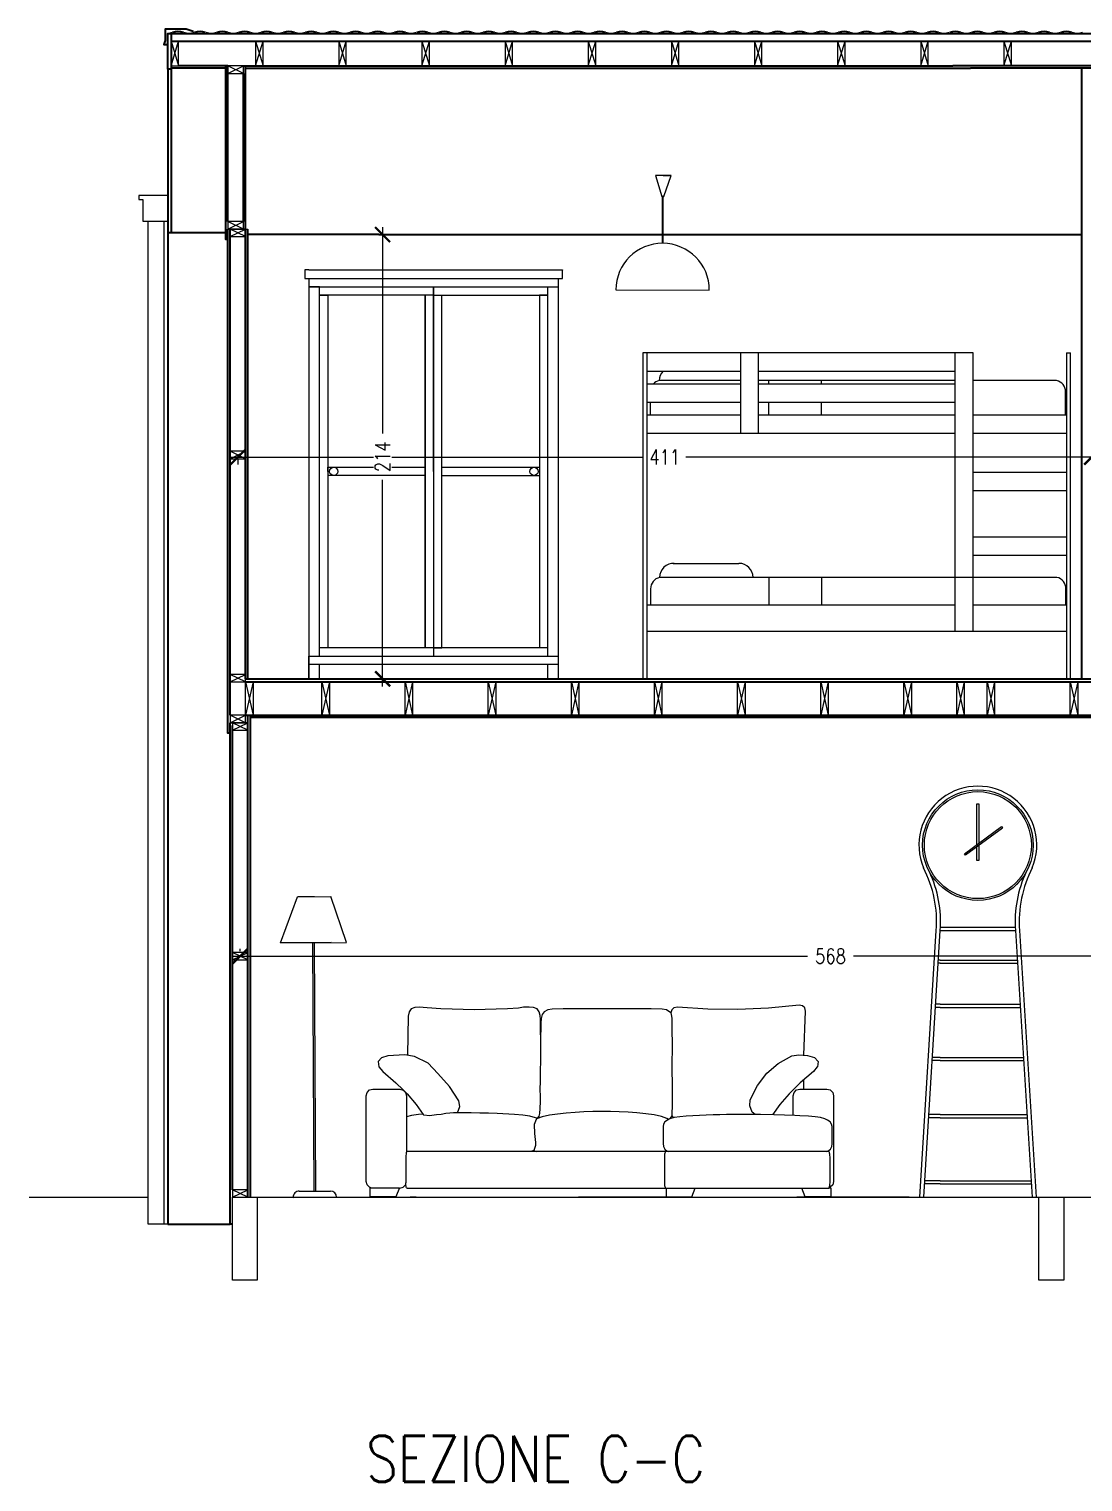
# Model space of a CAD drawing. Header units: millimetres. Extents: x 2260 to 4465, y 2640 to 4441.
# Drawn here: x 3394 to 3901, y 2640 to 3340 of the extents above; entities that cross this region are included whole.
import ezdxf

# ---------------------------------------------------------------- set-up
doc = ezdxf.new("R2010")
doc.units = ezdxf.units.MM
for name, color, linetype, lineweight in [('A-ANNO-DIMS', 3, 'Continuous', 18), ('A-DETL-MBND', 3, 'Continuous', 18), ('A-ELEV-IDEN', 3, 'Continuous', 18), ('A-ELEV-MBE2', 4, 'Continuous', 25), ('A-FURN', 8, 'Continuous', 18), ('A-SECT-MCUT', 7, 'Continuous', 35), ('A-WALL-STUD', 3, 'Continuous', 18)]:
    doc.layers.add(name, color=color, linetype=linetype, lineweight=lineweight)
doc.styles.add('ARIAL', font='Arial.ttf')
doc.styles.add('E-ROMANS', font='romans.shx', dxfattribs={"width": 0.8})
doc.dimstyles.new('Copy of TICK_36', dxfattribs={"dimtxt": 3.6, "dimasz": 3.6, "dimexe": 1.8, "dimexo": 1.2, "dimgap": 1.8, "dimtad": 0, "dimdec": 0, "dimzin": 0, "dimdsep": 46, "dimtxsty": 'ARIAL', "dimblk": 'ARCHTICK', "dimblk1": 'ARCHTICK', "dimblk2": 'ARCHTICK', "dimcen": 1.8, "dimdle": 1.8, "dimclrd": 256, "dimclre": 256, "dimclrt": 256, "dimadec": 0, "dimazin": 0, "dimtfac": 1, "dimtdec": 0, "dimtmove": 1, "dimatfit": 3, "dimldrblk": 'OPEN90', "dimfxl": 1, "dimtfill": 1, "dimtolj": 1, "dimtzin": 0, "dimlwd": -1, "dimlwe": -1, "dimarcsym": 0})

# ---------------------------------------------------------------- blocks, each defined once
blk = doc.blocks.new('_ArchTick')
at = {"color": 0, "linetype": 'ByBlock', "const_width": 0.15}
blk.add_lwpolyline([(-0.5, -0.5), (0.5, 0.5)], dxfattribs=at)
blk = doc.blocks.new('*D171')
at = {"layer": 'A-ANNO-DIMS', "transparency": 16777216}
for p, q in [((3491.77, 2893.26), (3768.6, 2893.26)), ((3495.37, 2895.66), (3495.37, 2896.86)), ((4067.45, 2893.26), (3790.61, 2893.26)), ((4063.85, 2895.66), (4063.85, 2896.86))]:
    blk.add_line(p, q, dxfattribs=at)
at = {"layer": 'A-ANNO-DIMS', "transparency": 16777216, "xscale": 7.2, "yscale": 7.2, "zscale": 7.2, "rotation": 180}
blk.add_blockref('_ArchTick', (3495.37, 2893.26), dxfattribs=at)
at = {"layer": 'A-ANNO-DIMS', "transparency": 16777216, "xscale": 7.2, "yscale": 7.2, "zscale": 7.2}
blk.add_blockref('_ArchTick', (4063.85, 2893.26), dxfattribs=at)
at = {"layer": 'A-ANNO-DIMS', "transparency": 16777216, "insert": (3779.61, 2893.26), "char_height": 7.2, "attachment_point": 5, "style": 'E-ROMANS', "bg_fill": 3, "box_fill_scale": 1.1, "bg_fill_color": 256, "bg_fill_true_color": 13158600, "bg_fill_transparency": 0}
blk.add_mtext('\\A1;568', dxfattribs=at)
blk = doc.blocks.new('_Open90')
at = {"color": 0, "linetype": 'ByBlock', "lineweight": -2}
for p, q in [((0, 0), (-1, 0)), ((-0.5, 0.5), (0, 0)), ((0, 0), (-0.5, -0.5))]:
    blk.add_line(p, q, dxfattribs=at)
blk = doc.blocks.new('*D173')
at = {"layer": 'A-ANNO-DIMS', "transparency": 16777216}
for p, q in [((3905.36, 3136.09), (3905.36, 3137.29)), ((3490.67, 3133.69), (3689.63, 3133.69)), ((3494.27, 3132.29), (3494.27, 3130.09)), ((3908.96, 3133.69), (3710, 3133.69))]:
    blk.add_line(p, q, dxfattribs=at)
at = {"layer": 'A-ANNO-DIMS', "transparency": 16777216, "xscale": 7.2, "yscale": 7.2, "zscale": 7.2, "rotation": 180}
blk.add_blockref('_ArchTick', (3494.27, 3133.69), dxfattribs=at)
at = {"layer": 'A-ANNO-DIMS', "transparency": 16777216, "xscale": 7.2, "yscale": 7.2, "zscale": 7.2}
blk.add_blockref('_ArchTick', (3905.36, 3133.69), dxfattribs=at)
at = {"layer": 'A-ANNO-DIMS', "transparency": 16777216, "insert": (3699.81, 3133.69), "char_height": 7.2, "attachment_point": 5, "style": 'E-ROMANS', "bg_fill": 3, "box_fill_scale": 1.1, "bg_fill_color": 256, "bg_fill_true_color": 13158600, "bg_fill_transparency": 0}
blk.add_mtext('\\A1;411', dxfattribs=at)
blk = doc.blocks.new('*D175')
at = {"layer": 'A-ANNO-DIMS', "transparency": 16777216}
for p, q in [((3563.96, 3244.45), (3563.96, 3145)), ((3564.55, 3240.85), (3567.56, 3240.85)), ((3563.96, 3023.26), (3563.96, 3122.71)), ((3566.36, 3026.86), (3567.56, 3026.86))]:
    blk.add_line(p, q, dxfattribs=at)
at = {"layer": 'A-ANNO-DIMS', "transparency": 16777216, "xscale": 7.2, "yscale": 7.2, "zscale": 7.2}
for p, rotation in [((3563.96, 3240.85), 90), ((3563.96, 3026.86), 270)]:
    blk.add_blockref('_ArchTick', p, dxfattribs=dict(at, rotation=rotation))
at = {"layer": 'A-ANNO-DIMS', "transparency": 16777216, "insert": (3563.96, 3133.85), "char_height": 7.2, "attachment_point": 5, "rotation": 90, "style": 'E-ROMANS', "bg_fill": 3, "box_fill_scale": 1.1, "bg_fill_color": 256, "bg_fill_true_color": 13158600, "bg_fill_transparency": 0}
blk.add_mtext('\\A1;214', dxfattribs=at)

msp = doc.modelspace()

# ---------------------------------------------------------------- linework, layer by layer
for p, q in [((3528.51, 3026.86), (3533.51, 3026.86)), ((3648.51, 3026.86), (3643.51, 3026.86)), ((3689.22, 3026.86), (3691.22, 3026.86)), ((3893.22, 3026.86), (3895.22, 3026.86)), ((3520.83, 2777.06), (3541.83, 2777.17)), ((3822.56, 2777.17), (3824.48, 2777.17)), ((3876.64, 2777.17), (3878.56, 2777.17)), ((3878.56, 2777.17), (3878.56, 2777.17))]:
    msp.add_line(p, q)
at = {"color": 0}
for p, q in [((3393.74, 2777.17), (3451.08, 2777.17)), ((3500.12, 2777.17), (4349.55, 2777.17))]:
    msp.add_line(p, q, dxfattribs=at)
at = {"layer": 'A-DETL-MBND', "color": 0}
for points in [[(3490.51, 3243.53), (3489.51, 3243.53)], [(3498.02, 3243.53), (3499.02, 3243.53)]]:
    msp.add_lwpolyline(points, dxfattribs=at)
at = {"layer": 'A-ELEV-IDEN', "color": 3}
for points in [[(3491.61, 2777.17), (3503.62, 2777.17), (3503.62, 2737.13), (3491.61, 2737.13)], [(3879.96, 2777.17), (3891.97, 2777.17), (3891.97, 2737.13), (3879.96, 2737.13)]]:
    msp.add_lwpolyline(points, close=True, dxfattribs=at)
at = {"layer": 'A-ELEV-MBE2'}
msp.add_line((3460.59, 2764.16), (3451.08, 2764.16), dxfattribs=at)
for points in [[(3460.59, 3259.72), (3446.58, 3259.72), (3446.58, 3257.72), (3448.58, 3257.72), (3448.58, 3247.33), (3460.59, 3247.33)], [(3451.08, 2764.16), (3451.08, 3247.33)], [(3458.59, 3247.33), (3458.59, 2764.16)]]:
    msp.add_lwpolyline(points, dxfattribs=at)
at = {"layer": 'A-FURN'}
for p, q in [((3702.85, 3269.27), (3695.3, 3269.3)), ((3695.3, 3269.3), (3698.41, 3259.29)), ((3698.96, 3269.28), (3702.85, 3269.27)), ((3699.44, 3259.29), (3702.85, 3269.27)), ((3698.92, 3259.29), (3698.41, 3259.29)), ((3698.69, 3236.68), (3698.77, 3259.29)), ((3698.92, 3259.29), (3699.44, 3259.29)), ((3699.44, 3259.29), (3698.92, 3259.29)), ((3698.99, 3236.68), (3699.07, 3259.29)), ((3528.51, 3223.86), (3526.51, 3223.86)), ((3526.51, 3223.86), (3526.51, 3223.74)), ((3526.51, 3223.74), (3526.51, 3219.74)), ((3526.51, 3219.74), (3648.51, 3219.74)), ((3528.51, 3223.86), (3648.51, 3223.86)), ((3528.51, 3219.74), (3528.51, 3026.86)), ((3648.51, 3223.86), (3650.51, 3223.86)), ((3648.51, 3219.74), (3648.51, 3026.86)), ((3648.51, 3219.74), (3650.51, 3219.74)), ((3650.51, 3223.86), (3650.51, 3223.74)), ((3650.51, 3219.74), (3650.51, 3223.74)), ((3533.51, 3215.74), (3528.51, 3215.74)), ((3528.51, 3215.74), (3648.51, 3215.74)), ((3533.51, 3037.86), (3533.51, 3215.74)), ((3533.51, 3215.74), (3643.51, 3215.74)), ((3588.51, 3126.8), (3588.51, 3215.74)), ((3588.51, 3215.74), (3588.51, 3037.86)), ((3588.51, 3215.74), (3588.51, 3211.74)), ((3643.51, 3037.86), (3643.51, 3215.74)), ((3676.26, 3214.27), (3721.26, 3214.1)), ((3588.51, 3211.74), (3533.51, 3211.74)), ((3533.51, 3211.74), (3537.51, 3211.74)), ((3537.51, 3211.74), (3537.51, 3041.86)), ((3588.51, 3211.74), (3584.51, 3211.74)), ((3584.51, 3211.74), (3584.51, 3041.86)), ((3584.51, 3041.86), (3584.51, 3211.74)), ((3588.51, 3211.74), (3643.51, 3211.74)), ((3592.51, 3041.86), (3592.51, 3211.74)), ((3643.51, 3211.74), (3639.51, 3211.74)), ((3639.51, 3211.74), (3639.51, 3041.86)), ((3689.22, 3183.86), (3689.22, 3026.86)), ((3691.22, 3183.86), (3689.22, 3183.86)), ((3691.22, 3183.86), (3691.22, 3026.86)), ((3848.22, 3183.86), (3691.22, 3183.86)), ((3736.22, 3183.86), (3736.22, 3145.15)), ((3744.93, 3145.15), (3744.93, 3183.86)), ((3839.51, 3183.86), (3839.51, 3049.9)), ((3848.22, 3049.9), (3848.22, 3183.86)), ((3893.22, 3183.86), (3893.22, 3026.86)), ((3893.22, 3183.86), (3895.22, 3183.86)), ((3895.22, 3026.86), (3895.22, 3183.86)), ((3691.22, 3175.15), (3736.22, 3175.15)), ((3736.22, 3170.57), (3697.18, 3170.57)), ((3744.93, 3175.15), (3839.51, 3175.15)), ((3839.51, 3170.57), (3744.93, 3170.57)), ((3749.76, 3170.57), (3749.76, 3168.86)), ((3775.34, 3168.86), (3775.34, 3170.57)), ((3888.41, 3170.57), (3848.22, 3170.57)), ((3736.22, 3168.86), (3691.22, 3168.86)), ((3839.51, 3168.86), (3744.93, 3168.86)), ((3892.81, 3153.86), (3892.81, 3165.1)), ((3691.22, 3160.15), (3736.22, 3160.15)), ((3692.81, 3160.15), (3692.81, 3153.86)), ((3744.93, 3160.15), (3839.51, 3160.15)), ((3749.76, 3160.15), (3749.76, 3153.86)), ((3775.34, 3153.86), (3775.34, 3160.15)), ((3736.22, 3153.86), (3691.22, 3153.86)), ((3839.51, 3153.86), (3744.93, 3153.86)), ((3893.22, 3153.86), (3848.22, 3153.86)), ((3691.22, 3145.15), (3839.51, 3145.15)), ((3848.22, 3145.15), (3893.22, 3145.15)), ((3537.51, 3126.8), (3537.51, 3128.8)), ((3537.51, 3128.8), (3584.51, 3128.8)), ((3584.51, 3128.8), (3584.51, 3124.8)), ((3592.51, 3128.8), (3639.51, 3128.8)), ((3584.51, 3124.8), (3537.51, 3124.8)), ((3592.51, 3124.8), (3639.51, 3124.8)), ((3893.22, 3126.22), (3848.22, 3126.22)), ((3848.22, 3117.52), (3893.22, 3117.52)), ((3893.22, 3095.18), (3848.22, 3095.18)), ((3703.84, 3082.5), (3735.53, 3082.5)), ((3848.22, 3086.47), (3893.22, 3086.47)), ((3888.57, 3075.74), (3697.34, 3075.74)), ((3749.92, 3075.74), (3749.92, 3062.3)), ((3775.5, 3062.3), (3775.5, 3075.74)), ((3692.98, 3070.27), (3692.98, 3062.3)), ((3892.98, 3062.3), (3892.98, 3070.27)), ((3839.51, 3062.3), (3691.22, 3062.3)), ((3893.22, 3062.3), (3848.22, 3062.3)), ((3691.22, 3049.9), (3893.22, 3049.9)), ((3528.51, 3033.86), (3528.51, 3037.86)), ((3528.51, 3037.86), (3648.51, 3037.86)), ((3588.51, 3041.86), (3533.51, 3041.86)), ((3643.51, 3041.86), (3588.51, 3041.86)), ((3588.51, 3041.86), (3592.51, 3041.86)), ((3639.51, 3037.86), (3643.51, 3037.86)), ((3643.51, 3037.86), (3643.51, 3041.86)), ((3528.51, 3026.86), (3528.51, 3033.86)), ((3528.51, 3033.86), (3648.51, 3033.86)), ((3533.51, 3026.86), (3533.51, 3033.86)), ((3643.51, 3026.86), (3643.51, 3033.86)), ((3648.51, 3033.86), (3648.51, 3026.86)), ((3831.84, 2927.78), (3831.88, 2927.78)), ((3870.68, 2929.3), (3869.26, 2927.8)), ((3514.81, 2899.73), (3523.05, 2921.87)), ((3523.05, 2921.87), (3539.04, 2921.95)), ((3531.1, 2921.91), (3523.05, 2921.87)), ((3546.55, 2899.89), (3539.04, 2921.95)), ((3822.56, 2777.17), (3830.48, 2905.69)), ((3824.48, 2777.17), (3832.4, 2905.69)), ((3832.4, 2905.69), (3868.72, 2905.69)), ((3832.5, 2907.19), (3868.62, 2907.19)), ((3868.72, 2905.69), (3876.64, 2777.17)), ((3870.64, 2905.69), (3878.56, 2777.17)), ((3514.81, 2899.73), (3546.55, 2899.89)), ((3523.16, 2899.77), (3514.81, 2899.73)), ((3539.15, 2899.85), (3523.16, 2899.77)), ((3530.21, 2899.81), (3530.81, 2780.11)), ((3531.81, 2780.12), (3531.21, 2899.81)), ((3832.4, 2891.37), (3831.52, 2891.37)), ((3832.4, 2891.37), (3869.6, 2891.37)), ((3832.4, 2889.87), (3831.42, 2889.87)), ((3832.4, 2889.87), (3869.69, 2889.87)), ((3832.4, 2870.11), (3830.21, 2870.11)), ((3832.4, 2870.11), (3870.91, 2870.11)), ((3832.4, 2868.61), (3830.11, 2868.61)), ((3832.4, 2868.61), (3871, 2868.61)), ((3832.4, 2843.03), (3828.54, 2843.03)), ((3832.4, 2844.53), (3828.63, 2844.53)), ((3832.4, 2844.53), (3872.49, 2844.53)), ((3832.4, 2843.03), (3872.58, 2843.03)), ((3832.4, 2815.46), (3826.84, 2815.46)), ((3832.4, 2816.96), (3826.93, 2816.96)), ((3832.4, 2816.96), (3874.19, 2816.96)), ((3832.4, 2815.46), (3874.28, 2815.46)), ((3523.81, 2780.08), (3538.81, 2780.15)), ((3832.4, 2783.57), (3824.88, 2783.57)), ((3832.4, 2785.07), (3824.97, 2785.07)), ((3832.4, 2785.07), (3876.15, 2785.07)), ((3832.4, 2783.57), (3876.24, 2783.57))]:
    msp.add_line(p, q, dxfattribs=at)
at = {"layer": 'A-FURN', "color": 0}
for p, q in [((3712.28, 2777.17), (3658.24, 2777.17)), ((3817.46, 2777.17), (3763.42, 2777.17))]:
    msp.add_line(p, q, dxfattribs=at)
at = {"layer": 'A-FURN'}
for points in [[(3850.12, 2946.99), (3850.12, 2966.71), (3851, 2966.71), (3851, 2947.64)], [(3851, 2946.54), (3851, 2939.39), (3850.12, 2939.39), (3850.12, 2945.89)], [(3766.84, 2845.63), (3767.53, 2866.75), (3767.18, 2868.35), (3766.05, 2869.41), (3764.45, 2869.65), (3749.73, 2868.22), (3735.07, 2867.59), (3720.47, 2867.76), (3705.92, 2868.73), (3704.22, 2868.46), (3703.17, 2867.42), (3702.8, 2865.92)], [(3640.01, 2855.44), (3639.91, 2859.84), (3639.99, 2862.76), (3639.82, 2864.71), (3639.32, 2866.49), (3638.32, 2867.83), (3636.65, 2868.5), (3634.49, 2868.69), (3631.82, 2868.69), (3629.33, 2868.26), (3624.01, 2867.96), (3618.68, 2867.68), (3613.36, 2867.54), (3608.04, 2867.48), (3602.71, 2867.52), (3597.39, 2867.7), (3592.06, 2867.95), (3585.41, 2868.38), (3581.58, 2868.69), (3579.42, 2868.5), (3577.75, 2867.83), (3576.75, 2866.47), (3576.25, 2864.31), (3575.97, 2845.63)], [(3701.43, 2814.76), (3702.39, 2815.12), (3703.39, 2816.41), (3703.43, 2818.28), (3703.55, 2820.35), (3703.57, 2822.61), (3703.54, 2829.41), (3703.45, 2840.74), (3703.5, 2849.8), (3703.42, 2858.87), (3703.32, 2863.21), (3703.05, 2865.3), (3702.8, 2865.92), (3700.69, 2867.36), (3698.5, 2867.77), (3693.3, 2867.88), (3679.92, 2867.84), (3666.6, 2867.84), (3650.87, 2867.84), (3645.6, 2867.77), (3643.46, 2867.36), (3641.81, 2866.51), (3640.82, 2865.1), (3640.32, 2863.26), (3640.14, 2861.12), (3640.12, 2858.84), (3640.02, 2854.31), (3640.03, 2851.97), (3640.02, 2849.8), (3639.98, 2842.76), (3639.83, 2838.13), (3639.78, 2833.5), (3639.69, 2828.54), (3639.75, 2826.31), (3639.75, 2823.22), (3639.68, 2819.85), (3639.47, 2817.53), (3639.19, 2816.18), (3638.48, 2815.42), (3638.28, 2815.18)], [(3563.41, 2844.37), (3561.8, 2842.55), (3562.2, 2839.92), (3564.07, 2837.68), (3570.37, 2832.24), (3573.84, 2828.81), (3575.71, 2826.94), (3580.16, 2821.79), (3583.52, 2816.93)], [(3600, 2817.77), (3601.19, 2820.8), (3600.62, 2823.64), (3596.16, 2830.46), (3590.53, 2836.69), (3585.82, 2841.66), (3579.31, 2844.99), (3574.58, 2845.79), (3566.55, 2845.19), (3563.41, 2844.37)], [(3743.33, 2816.95), (3741.86, 2818.19), (3740.69, 2821.14), (3740.99, 2824.14), (3744.49, 2831.03), (3748.97, 2836.84), (3754.48, 2841.57), (3761.01, 2845.22), (3764.43, 2845.79), (3768.59, 2845.49), (3771.95, 2844.5), (3773.74, 2842.55), (3773.4, 2840.04), (3773.24, 2839.92)], [(3773.24, 2839.92), (3771.44, 2837.68), (3765.07, 2832.24), (3759.64, 2826.94), (3755.16, 2821.79), (3751.67, 2816.83)], [(3558.34, 2781.72), (3557.62, 2781.92), (3556.45, 2783.09), (3556.02, 2784.7), (3556.02, 2826.03), (3556.45, 2827.63), (3557.62, 2828.81), (3559.23, 2829.24), (3572.24, 2829.24), (3573.85, 2828.8), (3575.02, 2827.64), (3575.45, 2826.03), (3575.45, 2798.91)], [(3761.66, 2816.53), (3761.66, 2826.03), (3762.09, 2827.63), (3763.27, 2828.81), (3764.87, 2829.24), (3777.88, 2829.24), (3779.49, 2828.81), (3780.66, 2827.63), (3781.09, 2826.03), (3781.09, 2784.7), (3780.66, 2783.09), (3779.49, 2781.92), (3778.99, 2781.78)], [(3766.8, 2829.24), (3766.77, 2833.7)], [(3638.49, 2815.05), (3637.64, 2815.47), (3634.78, 2816.21), (3631.52, 2816.7), (3627.41, 2817.05), (3619.16, 2817.5), (3614.95, 2817.66), (3610.81, 2817.71), (3606.62, 2817.75), (3602.34, 2817.8), (3598.11, 2817.74), (3596.38, 2817.69), (3594.37, 2817.47), (3592.15, 2817.04), (3589.95, 2816.8), (3586.47, 2816.44), (3583.82, 2816.68), (3583.61, 2816.83), (3583.31, 2817.14), (3581.18, 2817.08), (3577.93, 2816.5), (3575.45, 2815.84)], [(3701.64, 2814.58), (3700.84, 2815.14), (3698.21, 2816.04), (3694.73, 2816.79), (3690.73, 2817.36), (3686.43, 2817.77), (3682.16, 2818.08), (3677.89, 2818.3), (3673.62, 2818.43), (3669.35, 2818.47), (3665.13, 2818.41), (3660.9, 2818.25), (3656.62, 2818.01), (3652.4, 2817.67), (3648.22, 2817.23), (3644.25, 2816.65), (3640.81, 2815.88), (3638.01, 2814.87), (3637.56, 2813.85), (3636.96, 2812.17), (3637.04, 2807.88), (3637.25, 2806.46), (3637.61, 2803.52), (3637.63, 2802.14), (3637.19, 2801.03), (3636.79, 2799.61), (3635.38, 2799.24)], [(3639.19, 2816.18), (3639.38, 2815.31)], [(3777.85, 2799.24), (3778.26, 2799.36), (3779.54, 2800.31), (3780.19, 2801.54), (3780.4, 2802.94), (3780.4, 2811.15), (3780.13, 2812.42), (3779.49, 2813.45), (3778.17, 2814.28), (3776.89, 2814.91), (3774.82, 2815.53), (3772.16, 2815.93), (3769.03, 2816.19), (3764.87, 2816.39), (3762.42, 2816.5), (3752.54, 2816.82), (3745.97, 2816.93), (3742.69, 2816.96), (3739.36, 2816.96), (3736.11, 2816.95), (3732.87, 2816.95), (3729.57, 2816.95), (3726.3, 2816.81), (3723.04, 2816.81), (3719.8, 2816.62), (3713.31, 2816.36), (3710.06, 2816.2), (3706.99, 2815.94), (3704.29, 2815.52), (3702.23, 2814.89), (3701.06, 2814.28), (3699.82, 2813.45), (3699.16, 2812.32), (3698.96, 2811.15), (3698.96, 2803.01), (3699.16, 2801.54), (3699.77, 2800.31), (3700.98, 2799.36), (3701.37, 2799.24)], [(3704.16, 2815.46), (3703.33, 2816.34)], [(3636.79, 2799.61), (3637.84, 2799.24)], [(3575.85, 2799.24), (3575.67, 2799.18), (3575.51, 2799.02), (3575.37, 2798.75), (3575.34, 2798.64), (3575.28, 2798.37), (3575.22, 2797.88), (3575.18, 2797.28), (3575.15, 2796.57), (3575.14, 2795.75), (3575.14, 2784.95), (3575.14, 2784.11)], [(3575.65, 2799.17), (3575.45, 2799.22)], [(3778.96, 2781.72), (3779.19, 2782.33), (3779.27, 2782.82), (3779.34, 2783.42), (3779.37, 2784.13), (3779.39, 2784.95), (3779.39, 2795.75), (3779.37, 2796.57), (3779.34, 2797.28), (3779.27, 2797.88), (3779.19, 2798.37), (3779.08, 2798.75), (3778.94, 2799.02), (3778.78, 2799.18), (3778.6, 2799.24), (3575.85, 2799.24)], [(3700.4, 2799.24), (3700.23, 2799.18), (3700.08, 2799.02), (3699.95, 2798.75), (3699.84, 2798.37), (3699.76, 2797.88), (3699.7, 2797.28), (3699.67, 2796.57), (3699.66, 2795.75), (3699.66, 2784.95), (3699.67, 2784.13), (3699.7, 2783.42), (3699.76, 2782.82), (3699.84, 2782.33), (3699.95, 2781.95), (3700.08, 2781.68), (3700.23, 2781.52), (3700.4, 2781.46)], [(3699.83, 2799.24), (3700.79, 2799.5)], [(3572.06, 2781.72), (3570.3, 2777.32), (3557.98, 2777.32), (3557.98, 2781.72), (3572.06, 2781.72)], [(3571.96, 2781.49), (3572.24, 2781.49), (3573.85, 2781.92), (3575.02, 2783.09), (3575.11, 2783.42), (3575.14, 2784.11)], [(3575.85, 2781.46), (3575.67, 2781.52), (3575.51, 2781.68), (3575.37, 2781.95), (3575.26, 2782.33), (3575.17, 2782.82), (3575.11, 2783.42)], [(3575.85, 2781.46), (3778.56, 2781.46), (3778.74, 2781.52), (3778.9, 2781.68)], [(3700.54, 2781.46), (3700.54, 2777.32), (3712.86, 2777.32), (3714.51, 2781.46)], [(3778.92, 2781.72), (3779.75, 2781.72), (3779.74, 2777.32), (3767.42, 2777.32), (3765.76, 2781.46)]]:
    msp.add_lwpolyline(points, dxfattribs=at)
msp.add_lwpolyline([(3861.92, 2955.71), (3862.44, 2955), (3844.67, 2941.86), (3844.14, 2942.57)], close=True, dxfattribs=at)
at = {"layer": 'A-FURN', "color": 0}
for points in [[(3500.12, 2777.17), (3503.12, 2777.17)], [(3580.18, 2777.17), (3577.18, 2777.17)]]:
    msp.add_lwpolyline(points, dxfattribs=at)
at = {"layer": 'A-FURN'}
for centre, radius in [((3540.42, 3126.8), 2), ((3636.83, 3126.8), 2), ((3850.56, 2946.77), 26.64), ((3850.56, 2946.77), 25.77)]:
    msp.add_circle(centre, radius, dxfattribs=at)
for centre, radius, start, end in [((3698.76, 3214.18), 22.5, 359.78822, 179.78822), ((3698.42, 3165.1), 5.61, 102.79424, 137.89865), ((3703.95, 3170.57), 6.77, 137.37324, 180), ((3887.21, 3165.1), 5.6, 0, 77.65827), ((3704.11, 3075.74), 6.77, 87.7291, 180), ((3735.53, 3075.72), 6.78, 0.13132, 90), ((3698.59, 3070.27), 5.61, 102.79424, 180), ((3887.38, 3070.27), 5.6, 0, 77.65827), ((3850.56, 2946.77), 28.4, 337.2197, 202.7803), ((3775.69, 2910.23), 54.97, 355.26309, 27.67912), ((3777.61, 2910.23), 54.97, 355.26309, 25.52639), ((3923.5, 2910.23), 54.97, 154.47361, 184.73691), ((3925.43, 2910.23), 54.97, 152.32088, 184.73691), ((3523.83, 2777.08), 3, 90.28853, 180.28853), ((3538.83, 2777.15), 3, 0.28853, 90.28853)]:
    msp.add_arc(centre, radius, start, end, dxfattribs=at)
at = {"layer": 'A-SECT-MCUT'}
for p, q in [((3488.51, 3321.09), (3462.09, 3321.09)), ((3489.51, 3322.09), (3465.69, 3322.09)), ((3497.02, 3322.09), (3838.48, 3322.09)), ((3498.02, 3321.09), (3837.48, 3321.09)), ((3837.48, 3321.09), (3846.99, 3321.09)), ((3845.99, 3322.09), (3838.48, 3322.09)), ((4183.45, 3322.09), (3845.99, 3322.09)), ((4183.45, 3321.09), (3846.99, 3321.09)), ((3900.61, 3026.86), (3900.61, 3321.09)), ((3460.59, 3241.85), (3488.51, 3241.85)), ((3460.59, 3241.85), (3460.59, 2764.16)), ((3498.02, 3026.86), (3498.02, 3243.53)), ((3499.02, 3026.86), (3499.02, 3243.53)), ((3562.15, 3240.85), (3499.02, 3240.85)), ((3562.15, 3240.85), (3900.61, 3240.85)), ((3491.61, 2780.77), (3491.61, 3004.34))]:
    msp.add_line(p, q, dxfattribs=at)
for points in [[(3472.82, 3338.65), (3472.82, 3338.65), (3469.35, 3339.88), (3459.34, 3339.88), (3459.34, 3334.38), (3458.59, 3332.38), (3460.34, 3332.38)], [(3462.09, 3337.7), (3462.09, 3322.09), (3462.09, 3320.59), (3460.59, 3320.59), (3460.59, 3337.7), (3462.09, 3337.7)], [(3462.09, 3337.7), (4220.88, 3337.7)], [(3462.09, 3334.1), (4215.77, 3334.1)], [(3460.59, 3320.59), (3460.59, 3241.85)], [(3462.09, 3320.59), (3462.09, 3241.85)], [(3489.51, 3238.52), (3488.51, 3238.52), (3488.51, 3322.09)], [(3489.51, 3247.13), (3489.51, 3322.09)], [(3497.02, 3243.53), (3498.02, 3243.53), (3498.02, 3322.09)], [(3497.02, 3247.13), (3497.02, 3318.49)], [(3490.51, 3000.74), (3489.51, 3000.74), (3489.51, 3243.53)], [(3490.51, 3009.34), (3490.51, 3243.53)], [(3498.02, 3026.86), (4183.45, 3026.86)], [(3498.02, 3025.36), (4183.45, 3025.36)], [(3491.61, 2764.16), (3490.51, 2764.16), (3490.51, 3005.74)], [(3498.02, 3009.34), (4068.7, 3009.34)], [(3499.12, 2777.17), (3499.12, 3009.34)], [(3500.12, 3009.34), (3500.12, 2777.17)], [(3881.21, 3008.34), (4061.2, 3008.34)], [(3460.59, 2764.16), (3490.51, 2764.16)]]:
    msp.add_lwpolyline(points, dxfattribs=at)
at = {"layer": 'A-SECT-MCUT', "color": 0}
msp.add_lwpolyline([(3500.12, 3008.34), (3881.21, 3008.34)], dxfattribs=at)
at = {"layer": 'A-SECT-MCUT'}
for centre, start, end in [((3465.4, 3331.39), 68.58135, 111.41865), ((3476.09, 3331.39), 68.58135, 111.41865), ((3486.79, 3331.39), 68.58135, 111.41865), ((3497.48, 3331.39), 68.58135, 111.41865), ((3508.17, 3331.39), 68.58135, 111.41865), ((3518.87, 3331.39), 68.58135, 111.41865), ((3529.56, 3331.39), 68.58135, 111.41865), ((3540.25, 3331.39), 68.58135, 111.41865), ((3550.95, 3331.39), 68.58135, 111.41865), ((3561.64, 3331.39), 68.58135, 111.41865), ((3572.33, 3331.39), 68.58135, 111.41865), ((3583.03, 3331.39), 68.58135, 111.41865), ((3593.72, 3331.39), 68.58135, 111.41865), ((3604.41, 3331.39), 68.58135, 111.41865), ((3615.1, 3331.39), 68.58135, 111.41865), ((3625.8, 3331.39), 68.58135, 111.41865), ((3636.49, 3331.39), 68.58135, 111.41865), ((3647.18, 3331.39), 68.58135, 111.41865), ((3657.88, 3331.39), 68.58135, 111.41865), ((3668.57, 3331.39), 68.58135, 111.41865), ((3679.26, 3331.39), 68.58135, 111.41865), ((3689.96, 3331.39), 68.58135, 111.41865), ((3700.65, 3331.39), 68.58135, 111.41865), ((3711.34, 3331.39), 68.58135, 111.41865), ((3722.04, 3331.39), 68.58135, 111.41865), ((3732.73, 3331.39), 68.58135, 111.41865), ((3743.42, 3331.39), 68.58135, 111.41865), ((3754.12, 3331.39), 68.58135, 111.41865), ((3764.81, 3331.39), 68.58135, 111.41865), ((3775.5, 3331.39), 68.58135, 111.41865), ((3786.19, 3331.39), 68.58135, 111.41865), ((3796.89, 3331.39), 68.58135, 111.41865), ((3807.58, 3331.39), 68.58135, 111.41865), ((3818.27, 3331.39), 68.58135, 111.41865), ((3828.97, 3331.39), 68.58135, 111.41865), ((3839.66, 3331.39), 68.58135, 111.41865), ((3850.35, 3331.39), 68.58135, 111.41865), ((3861.05, 3331.39), 68.58135, 111.41865), ((3871.74, 3331.39), 68.58135, 111.41865), ((3882.43, 3331.39), 68.58135, 111.41865), ((3893.13, 3331.39), 68.58135, 111.41865), ((3460.05, 3345.02), 274.18303, 291.41865), ((3470.75, 3345.02), 248.58135, 291.41865), ((3481.44, 3345.02), 248.58135, 291.41865), ((3492.13, 3345.02), 248.58135, 291.41865), ((3502.83, 3345.02), 248.58135, 291.41865), ((3513.52, 3345.02), 248.58135, 291.41865), ((3524.21, 3345.02), 248.58135, 291.41865), ((3534.91, 3345.02), 248.58135, 291.41865), ((3545.6, 3345.02), 248.58135, 291.41865), ((3556.29, 3345.02), 248.58135, 291.41865), ((3566.99, 3345.02), 248.58135, 291.41865), ((3577.68, 3345.02), 248.58135, 291.41865), ((3588.37, 3345.02), 248.58135, 291.41865), ((3599.07, 3345.02), 248.58135, 291.41865), ((3609.76, 3345.02), 248.58135, 291.41865), ((3620.45, 3345.02), 248.58135, 291.41865), ((3631.14, 3345.02), 248.58135, 291.41865), ((3641.84, 3345.02), 248.58135, 291.41865), ((3652.53, 3345.02), 248.58135, 291.41865), ((3663.22, 3345.02), 248.58135, 291.41865), ((3673.92, 3345.02), 248.58135, 291.41865), ((3684.61, 3345.02), 248.58135, 291.41865), ((3695.3, 3345.02), 248.58135, 291.41865), ((3706, 3345.02), 248.58135, 291.41865), ((3716.69, 3345.02), 248.58135, 291.41865), ((3727.38, 3345.02), 248.58135, 291.41865), ((3738.08, 3345.02), 248.58135, 291.41865), ((3748.77, 3345.02), 248.58135, 291.41865), ((3759.46, 3345.02), 248.58135, 291.41865), ((3770.16, 3345.02), 248.58135, 291.41865), ((3780.85, 3345.02), 248.58135, 291.41865), ((3791.54, 3345.02), 248.58135, 291.41865), ((3802.23, 3345.02), 248.58135, 291.41865), ((3812.93, 3345.02), 248.58135, 291.41865), ((3823.62, 3345.02), 248.58135, 291.41865), ((3834.31, 3345.02), 248.58135, 291.41865), ((3845.01, 3345.02), 248.58135, 291.41865), ((3855.7, 3345.02), 248.58135, 291.41865), ((3866.39, 3345.02), 248.58135, 291.41865), ((3877.09, 3345.02), 248.58135, 291.41865), ((3887.78, 3345.02), 248.58135, 291.41865), ((3898.47, 3345.02), 248.58135, 291.41865)]:
    msp.add_arc(centre, 7.32, start, end, dxfattribs=at)
at = {"layer": 'A-WALL-STUD'}
for p, q in [((3489.51, 3318.49), (3497.02, 3322.09)), ((3497.02, 3318.49), (3489.51, 3322.09)), ((3489.51, 3243.53), (3497.02, 3247.13)), ((3497.02, 3243.53), (3489.51, 3247.13)), ((3490.51, 3239.92), (3498.02, 3243.53)), ((3498.02, 3239.92), (3490.51, 3243.53)), ((3490.51, 3132.89), (3498.02, 3136.49)), ((3498.02, 3132.89), (3490.51, 3136.49)), ((3490.51, 3025.36), (3498.02, 3028.96)), ((3498.02, 3025.36), (3490.51, 3028.96)), ((3490.51, 3005.74), (3498.02, 3009.34)), ((3498.02, 3005.74), (3490.51, 3009.34)), ((3491.61, 3002.14), (3499.12, 3005.74)), ((3499.12, 3002.14), (3491.61, 3005.74)), ((3491.61, 2891.45), (3499.12, 2895.06)), ((3499.12, 2891.45), (3491.61, 2895.06)), ((3491.61, 2777.17), (3499.12, 2780.77)), ((3499.12, 2777.17), (3491.61, 2780.77))]:
    msp.add_line(p, q, dxfattribs=at)
for points in [[(3465.69, 3334.1), (3462.09, 3334.1), (3462.09, 3322.09), (3465.69, 3322.09)], [(3506.42, 3334.1), (3502.82, 3334.1), (3502.82, 3322.09), (3506.42, 3322.09)], [(3546.45, 3334.1), (3542.85, 3334.1), (3542.85, 3322.09), (3546.45, 3322.09)], [(3586.49, 3334.1), (3582.88, 3334.1), (3582.88, 3322.09), (3586.49, 3322.09)], [(3626.52, 3334.1), (3622.91, 3334.1), (3622.91, 3322.09), (3626.52, 3322.09)], [(3666.55, 3334.1), (3662.94, 3334.1), (3662.94, 3322.09), (3666.55, 3322.09)], [(3706.58, 3334.1), (3702.98, 3334.1), (3702.98, 3322.09), (3706.58, 3322.09)], [(3746.61, 3334.1), (3743.01, 3334.1), (3743.01, 3322.09), (3746.61, 3322.09)], [(3786.64, 3334.1), (3783.04, 3334.1), (3783.04, 3322.09), (3786.64, 3322.09)], [(3826.67, 3334.1), (3823.07, 3334.1), (3823.07, 3322.09), (3826.67, 3322.09)], [(3866.7, 3334.1), (3863.1, 3334.1), (3863.1, 3322.09), (3866.7, 3322.09)], [(3489.51, 3318.49), (3497.02, 3318.49), (3497.02, 3322.09), (3489.51, 3322.09)], [(3489.51, 3243.53), (3497.02, 3243.53), (3497.02, 3247.13), (3489.51, 3247.13)], [(3490.51, 3239.92), (3498.02, 3239.92), (3498.02, 3243.53), (3490.51, 3243.53)], [(3490.51, 3132.89), (3498.02, 3132.89), (3498.02, 3136.49), (3490.51, 3136.49)], [(3490.51, 3025.36), (3498.02, 3025.36), (3498.02, 3028.96), (3490.51, 3028.96)], [(3490.51, 3005.74), (3498.02, 3005.74), (3498.02, 3009.34), (3490.51, 3009.34)], [(3491.61, 3002.14), (3499.12, 3002.14), (3499.12, 3005.74), (3491.61, 3005.74)], [(3491.61, 2891.45), (3499.12, 2891.45), (3499.12, 2895.06), (3491.61, 2895.06)], [(3491.61, 2777.17), (3499.12, 2777.17), (3499.12, 2780.77), (3491.61, 2780.77)]]:
    msp.add_lwpolyline(points, close=True, dxfattribs=at)
for points in [[(3462.09, 3334.1), (3465.69, 3322.09)], [(3462.09, 3322.09), (3465.69, 3334.1)], [(3502.82, 3334.1), (3506.42, 3322.09)], [(3502.82, 3322.09), (3506.42, 3334.1)], [(3542.85, 3334.1), (3546.45, 3322.09)], [(3542.85, 3322.09), (3546.45, 3334.1)], [(3582.88, 3334.1), (3586.49, 3322.09)], [(3582.88, 3322.09), (3586.49, 3334.1)], [(3622.91, 3334.1), (3626.52, 3322.09)], [(3622.91, 3322.09), (3626.52, 3334.1)], [(3662.94, 3334.1), (3666.55, 3322.09)], [(3662.94, 3322.09), (3666.55, 3334.1)], [(3702.98, 3334.1), (3706.58, 3322.09)], [(3702.98, 3322.09), (3706.58, 3334.1)], [(3743.01, 3334.1), (3746.61, 3322.09)], [(3743.01, 3322.09), (3746.61, 3334.1)], [(3783.04, 3334.1), (3786.64, 3322.09)], [(3783.04, 3322.09), (3786.64, 3334.1)], [(3823.07, 3334.1), (3826.67, 3322.09)], [(3823.07, 3322.09), (3826.67, 3334.1)], [(3863.1, 3334.1), (3866.7, 3322.09)], [(3863.1, 3322.09), (3866.7, 3334.1)], [(3501.62, 3025.36), (3501.62, 3009.34), (3498.02, 3009.34), (3498.02, 3025.36), (3501.62, 3025.36)], [(3498.02, 3025.36), (3501.62, 3009.34)], [(3501.62, 3025.36), (3498.02, 3009.34)], [(3538.35, 3025.36), (3538.35, 3009.34), (3534.75, 3009.34), (3534.75, 3025.36), (3538.35, 3025.36)], [(3534.75, 3025.36), (3538.35, 3009.34)], [(3538.35, 3025.36), (3534.75, 3009.34)], [(3578.38, 3025.36), (3578.38, 3009.34), (3574.78, 3009.34), (3574.78, 3025.36), (3578.38, 3025.36)], [(3574.78, 3025.36), (3578.38, 3009.34)], [(3578.38, 3025.36), (3574.78, 3009.34)], [(3618.41, 3025.36), (3618.41, 3009.34), (3614.81, 3009.34), (3614.81, 3025.36), (3618.41, 3025.36)], [(3614.81, 3025.36), (3618.41, 3009.34)], [(3618.41, 3025.36), (3614.81, 3009.34)], [(3658.44, 3025.36), (3658.44, 3009.34), (3654.84, 3009.34), (3654.84, 3025.36), (3658.44, 3025.36)], [(3654.84, 3025.36), (3658.44, 3009.34)], [(3658.44, 3025.36), (3654.84, 3009.34)], [(3698.47, 3025.36), (3698.47, 3009.34), (3694.87, 3009.34), (3694.87, 3025.36), (3698.47, 3025.36)], [(3694.87, 3025.36), (3698.47, 3009.34)], [(3698.47, 3025.36), (3694.87, 3009.34)], [(3738.5, 3025.36), (3738.5, 3009.34), (3734.9, 3009.34), (3734.9, 3025.36), (3738.5, 3025.36)], [(3734.9, 3025.36), (3738.5, 3009.34)], [(3738.5, 3025.36), (3734.9, 3009.34)], [(3778.54, 3025.36), (3778.54, 3009.34), (3774.93, 3009.34), (3774.93, 3025.36), (3778.54, 3025.36)], [(3774.93, 3025.36), (3778.54, 3009.34)], [(3778.54, 3025.36), (3774.93, 3009.34)], [(3818.57, 3025.36), (3818.57, 3009.34), (3814.96, 3009.34), (3814.96, 3025.36), (3818.57, 3025.36)], [(3814.96, 3025.36), (3818.57, 3009.34)], [(3818.57, 3025.36), (3814.96, 3009.34)], [(3844.04, 3025.36), (3844.04, 3009.34), (3840.43, 3009.34), (3840.43, 3025.36), (3844.04, 3025.36)], [(3840.43, 3025.36), (3844.04, 3009.34)], [(3844.04, 3025.36), (3840.43, 3009.34)], [(3858.6, 3025.36), (3858.6, 3009.34), (3855, 3009.34), (3855, 3025.36), (3858.6, 3025.36)], [(3855, 3025.36), (3858.6, 3009.34)], [(3858.6, 3025.36), (3855, 3009.34)], [(3898.63, 3025.36), (3898.63, 3009.34), (3895.03, 3009.34), (3895.03, 3025.36), (3898.63, 3025.36)], [(3895.03, 3025.36), (3898.63, 3009.34)], [(3898.63, 3025.36), (3895.03, 3009.34)]]:
    msp.add_lwpolyline(points, dxfattribs=at)

# ---------------------------------------------------------------- texts
at = {"insert": (3556.06, 2662.24), "char_height": 22.2374, "attachment_point": 1, "style": 'E-ROMANS'}
msp.add_mtext_dynamic_manual_height_columns('SEZIONE C-C', width=404.3209, gutter_width=9, heights=[0], dxfattribs=at)

# ---------------------------------------------------------------- next in the draw order: dimensions: what is measured, and where the dimension line sits
at = {"layer": 'A-ANNO-DIMS'}
for base, p1, p2, picture, middle in [((3905.36, 3133.69), (3494.27, 3134.69), (3905.36, 3133.69), '*D173', (3699.81, 3133.69)), ((4063.85, 2893.26), (3495.37, 2893.26), (4063.85, 2893.26), '*D171', (3779.61, 2893.26))]:
    dim = msp.add_linear_dim(base=base, p1=p1, p2=p2, dimstyle='Copy of TICK_36', override={"dimscale": 2, "dimtxsty": 'E-ROMANS'}, dxfattribs=at)
    dim.commit()
    dim.dimension.update_dxf_attribs({"geometry": picture, "text_midpoint": middle})

# ---------------------------------------------------------------- next in the draw order: dimensions: what is measured, and where the dimension line sits
dim = msp.add_linear_dim(base=(3563.96, 3026.86), p1=(3562.15, 3240.85), p2=(3563.96, 3026.86), angle=90, dimstyle='Copy of TICK_36', override={"dimscale": 2, "dimtxsty": 'E-ROMANS'}, dxfattribs=at)
dim.commit()
dim.dimension.update_dxf_attribs({"geometry": '*D175', "text_midpoint": (3563.96, 3133.85)})

doc.saveas('drawing.dxf')
